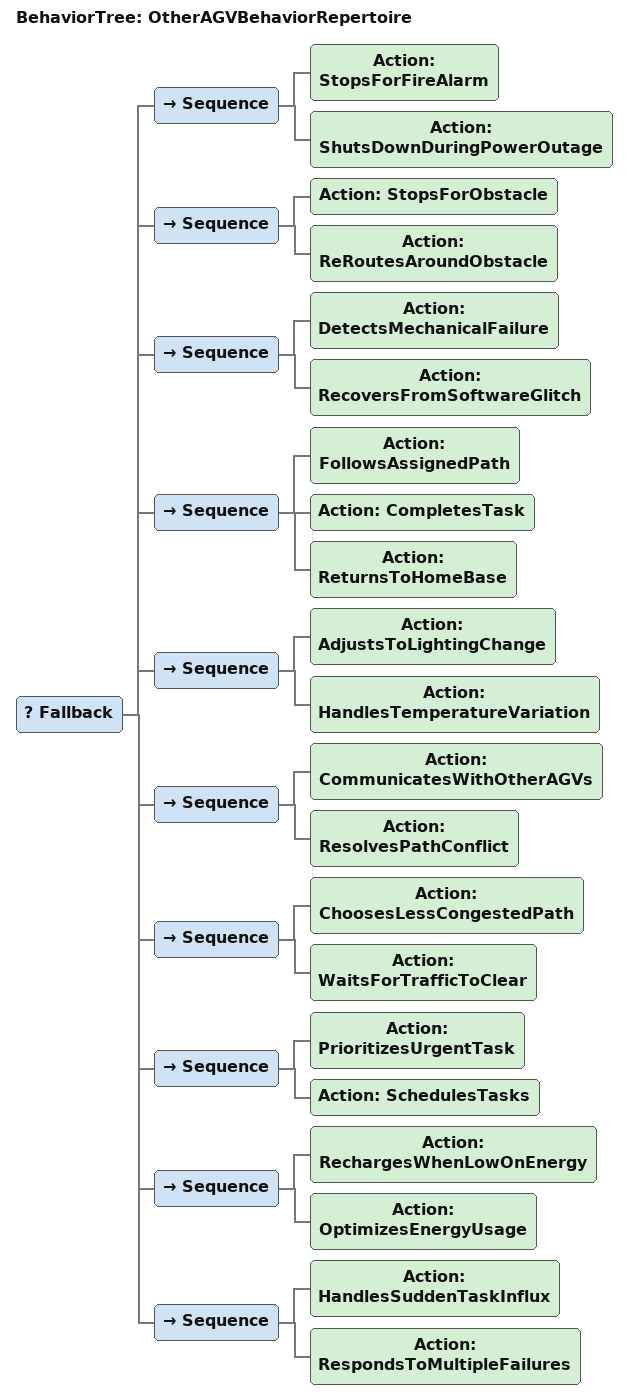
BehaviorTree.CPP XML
<root BTCPP_format="4">
  <BehaviorTree ID="OtherAGVBehaviorRepertoire">
    <Fallback>
      <Sequence>
        <Action ID="StopsForFireAlarm"/>
        <Action ID="ShutsDownDuringPowerOutage"/>
      </Sequence>
      <Sequence>
        <Action ID="StopsForObstacle"/>
        <Action ID="ReRoutesAroundObstacle"/>
      </Sequence>
      <Sequence>
        <Action ID="DetectsMechanicalFailure"/>
        <Action ID="RecoversFromSoftwareGlitch"/>
      </Sequence>
      <Sequence>
        <Action ID="FollowsAssignedPath"/>
        <Action ID="CompletesTask"/>
        <Action ID="ReturnsToHomeBase"/>
      </Sequence>
      <Sequence>
        <Action ID="AdjustsToLightingChange"/>
        <Action ID="HandlesTemperatureVariation"/>
      </Sequence>
      <Sequence>
        <Action ID="CommunicatesWithOtherAGVs"/>
        <Action ID="ResolvesPathConflict"/>
      </Sequence>
      <Sequence>
        <Action ID="ChoosesLessCongestedPath"/>
        <Action ID="WaitsForTrafficToClear"/>
      </Sequence>
      <Sequence>
        <Action ID="PrioritizesUrgentTask"/>
        <Action ID="SchedulesTasks"/>
      </Sequence>
      <Sequence>
        <Action ID="RechargesWhenLowOnEnergy"/>
        <Action ID="OptimizesEnergyUsage"/>
      </Sequence>
      <Sequence>
        <Action ID="HandlesSuddenTaskInflux"/>
        <Action ID="RespondsToMultipleFailures"/>
      </Sequence>
    </Fallback>
  </BehaviorTree>
</root>
